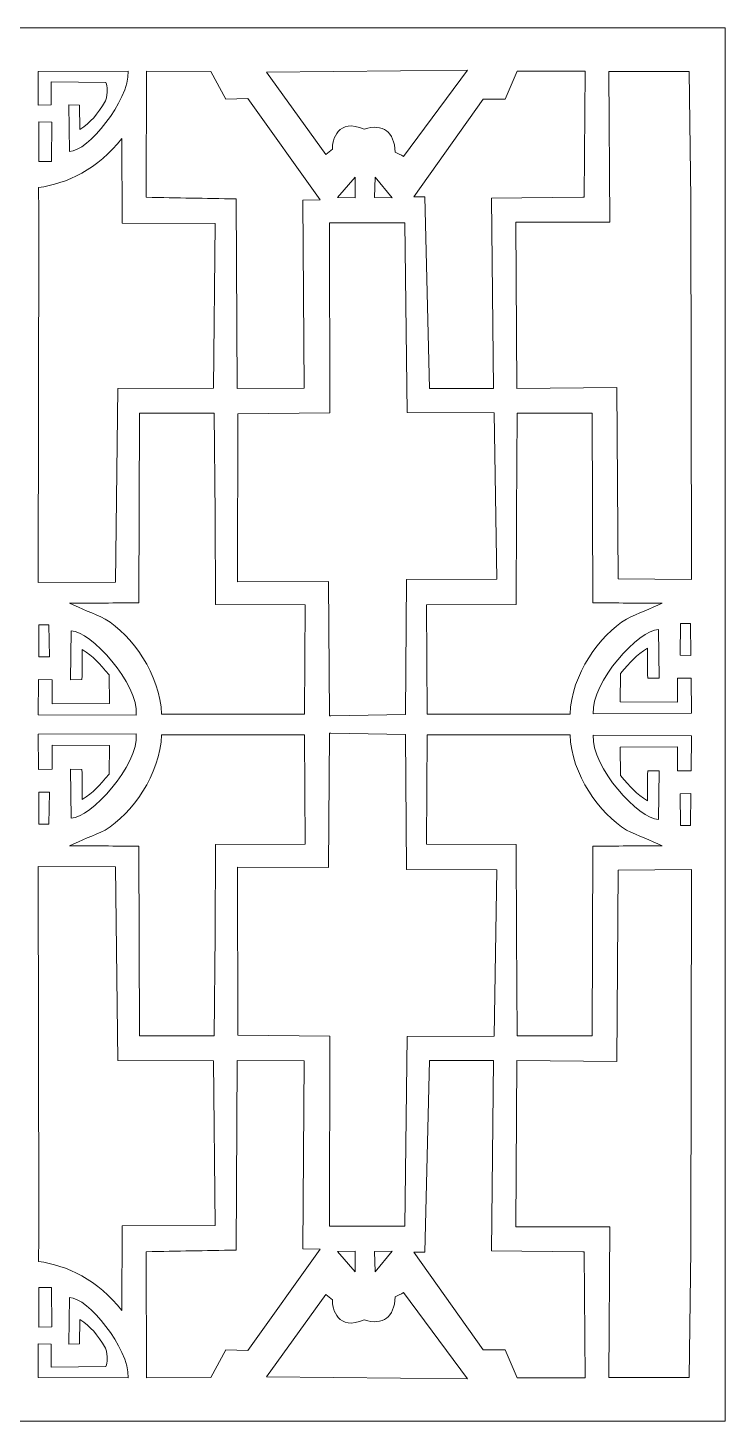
# Model space of a CAD drawing. Header units: centimetres. Extents: x 15.1 to 27.4, y 3.5 to 9.4.
# Drawn here: x 24.48 to 27.44, y 3.52 to 9.43 of the extents above; entities that cross this region are included whole.
import ezdxf

# ---------------------------------------------------------------- set-up
doc = ezdxf.new("R2010")
doc.units = ezdxf.units.CM
doc.header["$MEASUREMENT"] = 0
doc.layers.add('layer 1', color=7, linetype='Continuous')

msp = doc.modelspace()

# ---------------------------------------------------------------- linework, layer by layer
at = {"layer": 'layer 1', "color": 250, "lineweight": 9}
msp.add_open_spline([(21.52746, 9.42503), (21.52746, 9.42503), (27.4354, 9.42503), (27.4354, 9.42503), (27.4354, 9.42503), (27.4354, 9.42503), (27.4354, 3.51782), (27.4354, 3.51782), (27.4354, 3.51782), (27.4354, 3.51782), (21.52746, 3.51782), (21.52746, 3.51782), (21.52746, 3.51782), (21.52746, 3.51782), (21.52746, 9.42503), (21.52746, 9.42503)], degree=3, knots=[0, 0, 0, 0, 0.2, 0.2, 0.2, 0.2, 0.4, 0.4, 0.4, 0.4, 0.6, 0.6, 0.6, 0.6, 1, 1, 1, 1], dxfattribs=at)
at = {"layer": 'layer 1', "color": 7, "lineweight": 9}
for points, knots in [([(24.6577, 8.90105), (24.73401, 8.89952), (24.9102, 9.11464), (24.90691, 9.24141), (24.90691, 9.24141), (24.90691, 9.24141), (24.52436, 9.23999), (24.52436, 9.23999), (24.52436, 9.23999), (24.52436, 9.23999), (24.52477, 9.09732), (24.52477, 9.09732), (24.52477, 9.09732), (24.52477, 9.09732), (24.58017, 9.09842), (24.58017, 9.09842), (24.58017, 9.09842), (24.58017, 9.09842), (24.58013, 9.19559), (24.58013, 9.19559), (24.58013, 9.19559), (24.58013, 9.19559), (24.81211, 9.19406), (24.81211, 9.19406), (24.81211, 9.19406), (24.81847, 9.17517), (24.81993, 9.15133), (24.81092, 9.11606), (24.81092, 9.11606), (24.77388, 9.05611), (24.74942, 9.02435), (24.70147, 8.99454), (24.70147, 8.99454), (24.70147, 8.99454), (24.70061, 9.09763), (24.70061, 9.09763), (24.70061, 9.09763), (24.70061, 9.09763), (24.65491, 9.09824), (24.65491, 9.09824), (24.65491, 9.09824), (24.65491, 9.09824), (24.6577, 8.90105), (24.6577, 8.90105)], [0, 0, 0, 0, 0.0833333, 0.0833333, 0.0833333, 0.0833333, 0.1666667, 0.1666667, 0.1666667, 0.1666667, 0.25, 0.25, 0.25, 0.25, 0.3333333, 0.3333333, 0.3333333, 0.3333333, 0.4166667, 0.4166667, 0.4166667, 0.4166667, 0.5, 0.5, 0.5, 0.5, 0.5833333, 0.5833333, 0.5833333, 0.5833333, 0.6666667, 0.6666667, 0.6666667, 0.6666667, 0.75, 0.75, 0.75, 0.75, 0.8333333, 0.8333333, 0.8333333, 0.8333333, 1, 1, 1, 1]), ([(25.25655, 9.24065), (25.25655, 9.24065), (25.3194, 9.12328), (25.3194, 9.12328), (25.3194, 9.12328), (25.3194, 9.12328), (25.41344, 9.12492), (25.41344, 9.12492), (25.41344, 9.12492), (25.41344, 9.12492), (25.72005, 8.69574), (25.72005, 8.69574), (25.72005, 8.69574), (25.72005, 8.69574), (25.64622, 8.69441), (25.64622, 8.69441), (25.64622, 8.69441), (25.64622, 8.69441), (25.65202, 7.89709), (25.65202, 7.89709), (25.65202, 7.89709), (25.65202, 7.89709), (25.36741, 7.89624), (25.36741, 7.89624), (25.36741, 7.89624), (25.36741, 7.89624), (25.36443, 8.69961), (25.36443, 8.69961), (25.36443, 8.69961), (25.22746, 8.70214), (25.11944, 8.70413), (24.98247, 8.70666), (24.98247, 8.70666), (24.98247, 8.70666), (24.9835, 9.24148), (24.9835, 9.24148), (24.9835, 9.24148), (24.9835, 9.24148), (25.25655, 9.24065), (25.25655, 9.24065)], [0, 0, 0, 0, 0.0909091, 0.0909091, 0.0909091, 0.0909091, 0.1818182, 0.1818182, 0.1818182, 0.1818182, 0.2727273, 0.2727273, 0.2727273, 0.2727273, 0.3636364, 0.3636364, 0.3636364, 0.3636364, 0.4545455, 0.4545455, 0.4545455, 0.4545455, 0.5454545, 0.5454545, 0.5454545, 0.5454545, 0.6363636, 0.6363636, 0.6363636, 0.6363636, 0.7272727, 0.7272727, 0.7272727, 0.7272727, 0.8181818, 0.8181818, 0.8181818, 0.8181818, 1, 1, 1, 1]), ([(26.34349, 9.24531), (26.34349, 9.24531), (26.07249, 8.88033), (26.07249, 8.88033), (26.07249, 8.88033), (26.06085, 8.88642), (26.04922, 8.89252), (26.03758, 8.8986), (26.03758, 8.8986), (26.0337, 8.98449), (25.98644, 9.0218), (25.90645, 8.99489), (25.90645, 8.99489), (25.79498, 9.04554), (25.76984, 8.94842), (25.77162, 8.91027), (25.77162, 8.91027), (25.77162, 8.91027), (25.74384, 8.88855), (25.74384, 8.88855), (25.74384, 8.88855), (25.74384, 8.88855), (25.49181, 9.23755), (25.49181, 9.23755), (25.49181, 9.23755), (25.49181, 9.23755), (26.34349, 9.24531), (26.34349, 9.24531)], [0, 0, 0, 0, 0.125, 0.125, 0.125, 0.125, 0.25, 0.25, 0.25, 0.25, 0.375, 0.375, 0.375, 0.375, 0.5, 0.5, 0.5, 0.5, 0.625, 0.625, 0.625, 0.625, 0.75, 0.75, 0.75, 0.75, 1, 1, 1, 1]), ([(26.8426, 9.24197), (26.8426, 9.24197), (26.83861, 8.70762), (26.83861, 8.70762), (26.83861, 8.70762), (26.83861, 8.70762), (26.83274, 8.70773), (26.83274, 8.70773), (26.83274, 8.70773), (26.83274, 8.70773), (26.44505, 8.70315), (26.44505, 8.70315), (26.44505, 8.70315), (26.44505, 8.70315), (26.45379, 7.89629), (26.45379, 7.89629), (26.45379, 7.89629), (26.45379, 7.89629), (26.18363, 7.89602), (26.18363, 7.89602), (26.18363, 7.89602), (26.18363, 7.89602), (26.16326, 8.70835), (26.16326, 8.70835), (26.16326, 8.70835), (26.16326, 8.70835), (26.1163, 8.70922), (26.1163, 8.70922), (26.1163, 8.70922), (26.1163, 8.70922), (26.41051, 9.12342), (26.41051, 9.12342), (26.41051, 9.12342), (26.41051, 9.12342), (26.50331, 9.12324), (26.50331, 9.12324), (26.50331, 9.12324), (26.50331, 9.12324), (26.55482, 9.24141), (26.55482, 9.24141), (26.55482, 9.24141), (26.55482, 9.24141), (26.8426, 9.24197), (26.8426, 9.24197)], [0, 0, 0, 0, 0.0833333, 0.0833333, 0.0833333, 0.0833333, 0.1666667, 0.1666667, 0.1666667, 0.1666667, 0.25, 0.25, 0.25, 0.25, 0.3333333, 0.3333333, 0.3333333, 0.3333333, 0.4166667, 0.4166667, 0.4166667, 0.4166667, 0.5, 0.5, 0.5, 0.5, 0.5833333, 0.5833333, 0.5833333, 0.5833333, 0.6666667, 0.6666667, 0.6666667, 0.6666667, 0.75, 0.75, 0.75, 0.75, 0.8333333, 0.8333333, 0.8333333, 0.8333333, 1, 1, 1, 1]), ([(27.283, 9.23971), (27.283, 9.23971), (27.29063, 8.69928), (27.29063, 8.69928), (27.29063, 8.69928), (27.29063, 8.69928), (27.29236, 7.08624), (27.29236, 7.08624), (27.29236, 7.08624), (27.29236, 7.08624), (26.98282, 7.08964), (26.98282, 7.08964), (26.98282, 7.08964), (26.98282, 7.08964), (26.97639, 7.90054), (26.97639, 7.90054), (26.97639, 7.90054), (26.97639, 7.90054), (26.55349, 7.8966), (26.55349, 7.8966), (26.55349, 7.8966), (26.55349, 7.8966), (26.54889, 8.6014), (26.54889, 8.6014), (26.54889, 8.6014), (26.54889, 8.6014), (26.9472, 8.60136), (26.9472, 8.60136), (26.9472, 8.60136), (26.9472, 8.60136), (26.9424, 9.24012), (26.9424, 9.24012), (26.9424, 9.24012), (26.9424, 9.24012), (27.283, 9.23971), (27.283, 9.23971)], [0, 0, 0, 0, 0.1, 0.1, 0.1, 0.1, 0.2, 0.2, 0.2, 0.2, 0.3, 0.3, 0.3, 0.3, 0.4, 0.4, 0.4, 0.4, 0.5, 0.5, 0.5, 0.5, 0.6, 0.6, 0.6, 0.6, 0.7, 0.7, 0.7, 0.7, 0.8, 0.8, 0.8, 0.8, 1, 1, 1, 1]), ([(24.58108, 8.85845), (24.58108, 8.85845), (24.58338, 9.02515), (24.58338, 9.02515), (24.58338, 9.02515), (24.58338, 9.02515), (24.52716, 9.0261), (24.52716, 9.0261), (24.52716, 9.0261), (24.52716, 9.0261), (24.52737, 8.85882), (24.52737, 8.85882), (24.52737, 8.85882), (24.52737, 8.85882), (24.58108, 8.85845), (24.58108, 8.85845)], [0, 0, 0, 0, 0.2, 0.2, 0.2, 0.2, 0.4, 0.4, 0.4, 0.4, 0.6, 0.6, 0.6, 0.6, 1, 1, 1, 1]), ([(24.87987, 8.95605), (24.87987, 8.95605), (24.88098, 8.59695), (24.88098, 8.59695), (24.88098, 8.59695), (24.88098, 8.59695), (25.27443, 8.59556), (25.27443, 8.59556), (25.27443, 8.59556), (25.27443, 8.59556), (25.2674, 7.89685), (25.2674, 7.89685), (25.2674, 7.89685), (25.2674, 7.89685), (24.86185, 7.89571), (24.86185, 7.89571), (24.86185, 7.89571), (24.86185, 7.89571), (24.85221, 7.07511), (24.85221, 7.07511), (24.85221, 7.07511), (24.85221, 7.07511), (24.52437, 7.07324), (24.52437, 7.07324), (24.52437, 7.07324), (24.52437, 7.07324), (24.5282, 8.57411), (24.5282, 8.57411), (24.5282, 8.57411), (24.52727, 8.68238), (24.52761, 8.63979), (24.52669, 8.74806), (24.52669, 8.74806), (24.64466, 8.76298), (24.77912, 8.82737), (24.87987, 8.95605)], [0, 0, 0, 0, 0.1, 0.1, 0.1, 0.1, 0.2, 0.2, 0.2, 0.2, 0.3, 0.3, 0.3, 0.3, 0.4, 0.4, 0.4, 0.4, 0.5, 0.5, 0.5, 0.5, 0.6, 0.6, 0.6, 0.6, 0.7, 0.7, 0.7, 0.7, 0.8, 0.8, 0.8, 0.8, 1, 1, 1, 1]), ([(25.86869, 8.79132), (25.86869, 8.79132), (25.86798, 8.70507), (25.86798, 8.70507), (25.86798, 8.70507), (25.86798, 8.70507), (25.79313, 8.7052), (25.79313, 8.7052), (25.79313, 8.7052), (25.79313, 8.7052), (25.86869, 8.79132), (25.86869, 8.79132)], [0, 0, 0, 0, 0.25, 0.25, 0.25, 0.25, 0.5, 0.5, 0.5, 0.5, 1, 1, 1, 1]), ([(25.95218, 8.79208), (25.95218, 8.79208), (26.02523, 8.70395), (26.02523, 8.70395), (26.02523, 8.70395), (26.02523, 8.70395), (25.94982, 8.70515), (25.94982, 8.70515), (25.94982, 8.70515), (25.94982, 8.70515), (25.95218, 8.79208), (25.95218, 8.79208)], [0, 0, 0, 0, 0.25, 0.25, 0.25, 0.25, 0.5, 0.5, 0.5, 0.5, 1, 1, 1, 1]), ([(26.45762, 7.79267), (26.45762, 7.79267), (26.46808, 7.08777), (26.46808, 7.08777), (26.46808, 7.08777), (26.46808, 7.08777), (26.08616, 7.08585), (26.08616, 7.08585), (26.08616, 7.08585), (26.08616, 7.08585), (26.08164, 6.5135), (26.08164, 6.5135), (26.08164, 6.5135), (26.08164, 6.5135), (25.76442, 6.50762), (25.76442, 6.50762), (25.76442, 6.50762), (25.76442, 6.50762), (25.75863, 6.50771), (25.75863, 6.50771), (25.75863, 6.50771), (25.75863, 6.50771), (25.75543, 7.07764), (25.75543, 7.07764), (25.75543, 7.07764), (25.75543, 7.07764), (25.37018, 7.07648), (25.37018, 7.07648), (25.37018, 7.07648), (25.37018, 7.07648), (25.37111, 7.78923), (25.37111, 7.78923), (25.37111, 7.78923), (25.37111, 7.78923), (25.76089, 7.79213), (25.76089, 7.79213), (25.76089, 7.79213), (25.76089, 7.79213), (25.75868, 8.59873), (25.75868, 8.59873), (25.75868, 8.59873), (25.75868, 8.59873), (26.07902, 8.59833), (26.07902, 8.59833), (26.07902, 8.59833), (26.07902, 8.59833), (26.08765, 7.79363), (26.08765, 7.79363), (26.08765, 7.79363), (26.08765, 7.79363), (26.45762, 7.79267), (26.45762, 7.79267)], [0, 0, 0, 0, 0.0714286, 0.0714286, 0.0714286, 0.0714286, 0.1428571, 0.1428571, 0.1428571, 0.1428571, 0.2142857, 0.2142857, 0.2142857, 0.2142857, 0.2857143, 0.2857143, 0.2857143, 0.2857143, 0.3571429, 0.3571429, 0.3571429, 0.3571429, 0.4285714, 0.4285714, 0.4285714, 0.4285714, 0.5, 0.5, 0.5, 0.5, 0.5714286, 0.5714286, 0.5714286, 0.5714286, 0.6428571, 0.6428571, 0.6428571, 0.6428571, 0.7142857, 0.7142857, 0.7142857, 0.7142857, 0.7857143, 0.7857143, 0.7857143, 0.7857143, 0.8571429, 0.8571429, 0.8571429, 0.8571429, 1, 1, 1, 1]), ([(25.27132, 7.79108), (25.27132, 7.79108), (25.27514, 7.36231), (25.27514, 7.36231), (25.27514, 7.36231), (25.27514, 7.36231), (25.2765, 6.98017), (25.2765, 6.98017), (25.2765, 6.98017), (25.2765, 6.98017), (25.65567, 6.97943), (25.65567, 6.97943), (25.65567, 6.97943), (25.65567, 6.97943), (25.65298, 6.51555), (25.65298, 6.51555), (25.65298, 6.51555), (25.45137, 6.51536), (25.2497, 6.51517), (25.04809, 6.51498), (25.04809, 6.51498), (25.04259, 6.68341), (24.92122, 6.85013), (24.8089, 6.91872), (24.8089, 6.91872), (24.75846, 6.94314), (24.708, 6.96138), (24.65755, 6.9858), (24.65755, 6.9858), (24.75538, 6.98399), (24.85326, 6.98837), (24.95108, 6.98657), (24.95108, 6.98657), (24.95108, 6.98657), (24.95361, 7.79085), (24.95361, 7.79085), (24.95361, 7.79085), (24.95361, 7.79085), (25.27132, 7.79108), (25.27132, 7.79108)], [0, 0, 0, 0, 0.0909091, 0.0909091, 0.0909091, 0.0909091, 0.1818182, 0.1818182, 0.1818182, 0.1818182, 0.2727273, 0.2727273, 0.2727273, 0.2727273, 0.3636364, 0.3636364, 0.3636364, 0.3636364, 0.4545455, 0.4545455, 0.4545455, 0.4545455, 0.5454545, 0.5454545, 0.5454545, 0.5454545, 0.6363636, 0.6363636, 0.6363636, 0.6363636, 0.7272727, 0.7272727, 0.7272727, 0.7272727, 0.8181818, 0.8181818, 0.8181818, 0.8181818, 1, 1, 1, 1]), ([(26.55501, 7.79108), (26.55501, 7.79108), (26.55119, 7.36231), (26.55119, 7.36231), (26.55119, 7.36231), (26.55119, 7.36231), (26.54982, 6.98017), (26.54982, 6.98017), (26.54982, 6.98017), (26.54982, 6.98017), (26.17066, 6.97943), (26.17066, 6.97943), (26.17066, 6.97943), (26.17066, 6.97943), (26.17335, 6.51555), (26.17335, 6.51555), (26.17335, 6.51555), (26.37496, 6.51536), (26.57663, 6.51517), (26.77824, 6.51498), (26.77824, 6.51498), (26.78374, 6.68341), (26.90511, 6.85013), (27.01743, 6.91872), (27.01743, 6.91872), (27.06787, 6.94314), (27.11833, 6.96138), (27.16878, 6.9858), (27.16878, 6.9858), (27.07095, 6.98399), (26.97307, 6.98837), (26.87525, 6.98657), (26.87525, 6.98657), (26.87525, 6.98657), (26.87272, 7.79085), (26.87272, 7.79085), (26.87272, 7.79085), (26.87272, 7.79085), (26.55501, 7.79108), (26.55501, 7.79108)], [0, 0, 0, 0, 0.0909091, 0.0909091, 0.0909091, 0.0909091, 0.1818182, 0.1818182, 0.1818182, 0.1818182, 0.2727273, 0.2727273, 0.2727273, 0.2727273, 0.3636364, 0.3636364, 0.3636364, 0.3636364, 0.4545455, 0.4545455, 0.4545455, 0.4545455, 0.5454545, 0.5454545, 0.5454545, 0.5454545, 0.6363636, 0.6363636, 0.6363636, 0.6363636, 0.7272727, 0.7272727, 0.7272727, 0.7272727, 0.8181818, 0.8181818, 0.8181818, 0.8181818, 1, 1, 1, 1]), ([(24.66521, 6.86827), (24.74523, 6.86988), (24.95191, 6.64425), (24.94071, 6.51133), (24.94071, 6.51133), (24.94071, 6.51133), (24.52539, 6.51287), (24.52539, 6.51287), (24.52539, 6.51287), (24.52539, 6.51287), (24.52582, 6.66247), (24.52582, 6.66247), (24.52582, 6.66247), (24.52582, 6.66247), (24.58391, 6.66131), (24.58391, 6.66131), (24.58391, 6.66131), (24.58391, 6.66131), (24.58387, 6.55943), (24.58387, 6.55943), (24.58387, 6.55943), (24.58387, 6.55943), (24.82712, 6.56103), (24.82712, 6.56103), (24.82712, 6.56103), (24.82712, 6.56103), (24.82521, 6.68167), (24.82521, 6.68167), (24.82521, 6.68167), (24.78184, 6.73222), (24.76144, 6.75841), (24.71117, 6.78967), (24.71117, 6.78967), (24.71063, 6.76044), (24.71274, 6.70067), (24.7102, 6.66215), (24.7102, 6.66215), (24.7102, 6.66215), (24.66228, 6.6615), (24.66228, 6.6615), (24.66228, 6.6615), (24.66228, 6.6615), (24.66521, 6.86827), (24.66521, 6.86827)], [0, 0, 0, 0, 0.0833333, 0.0833333, 0.0833333, 0.0833333, 0.1666667, 0.1666667, 0.1666667, 0.1666667, 0.25, 0.25, 0.25, 0.25, 0.3333333, 0.3333333, 0.3333333, 0.3333333, 0.4166667, 0.4166667, 0.4166667, 0.4166667, 0.5, 0.5, 0.5, 0.5, 0.5833333, 0.5833333, 0.5833333, 0.5833333, 0.6666667, 0.6666667, 0.6666667, 0.6666667, 0.75, 0.75, 0.75, 0.75, 0.8333333, 0.8333333, 0.8333333, 0.8333333, 1, 1, 1, 1]), ([(24.57073, 6.89434), (24.57073, 6.89434), (24.57254, 6.75886), (24.57254, 6.75886), (24.57254, 6.75886), (24.57254, 6.75886), (24.5282, 6.75808), (24.5282, 6.75808), (24.5282, 6.75808), (24.5282, 6.75808), (24.52836, 6.89404), (24.52836, 6.89404), (24.52836, 6.89404), (24.52836, 6.89404), (24.57073, 6.89434), (24.57073, 6.89434)], [0, 0, 0, 0, 0.2, 0.2, 0.2, 0.2, 0.4, 0.4, 0.4, 0.4, 0.6, 0.6, 0.6, 0.6, 1, 1, 1, 1]), ([(27.15256, 6.87426), (27.07254, 6.87587), (26.86585, 6.65024), (26.87705, 6.51732), (26.87705, 6.51732), (26.87705, 6.51732), (27.29237, 6.51886), (27.29237, 6.51886), (27.29237, 6.51886), (27.29237, 6.51886), (27.29194, 6.66846), (27.29194, 6.66846), (27.29194, 6.66846), (27.29194, 6.66846), (27.23386, 6.6673), (27.23386, 6.6673), (27.23386, 6.6673), (27.23386, 6.6673), (27.23389, 6.56542), (27.23389, 6.56542), (27.23389, 6.56542), (27.23389, 6.56542), (26.99064, 6.56702), (26.99064, 6.56702), (26.99064, 6.56702), (26.99064, 6.56702), (26.99255, 6.68766), (26.99255, 6.68766), (26.99255, 6.68766), (27.03592, 6.73821), (27.05632, 6.7644), (27.1066, 6.79566), (27.1066, 6.79566), (27.10714, 6.76643), (27.10502, 6.70666), (27.10756, 6.66813), (27.10756, 6.66813), (27.10756, 6.66813), (27.15549, 6.66749), (27.15549, 6.66749), (27.15549, 6.66749), (27.15549, 6.66749), (27.15256, 6.87426), (27.15256, 6.87426)], [0, 0, 0, 0, 0.0833333, 0.0833333, 0.0833333, 0.0833333, 0.1666667, 0.1666667, 0.1666667, 0.1666667, 0.25, 0.25, 0.25, 0.25, 0.3333333, 0.3333333, 0.3333333, 0.3333333, 0.4166667, 0.4166667, 0.4166667, 0.4166667, 0.5, 0.5, 0.5, 0.5, 0.5833333, 0.5833333, 0.5833333, 0.5833333, 0.6666667, 0.6666667, 0.6666667, 0.6666667, 0.75, 0.75, 0.75, 0.75, 0.8333333, 0.8333333, 0.8333333, 0.8333333, 1, 1, 1, 1]), ([(27.24704, 6.90033), (27.24704, 6.90033), (27.24522, 6.76485), (27.24522, 6.76485), (27.24522, 6.76485), (27.24522, 6.76485), (27.28957, 6.76407), (27.28957, 6.76407), (27.28957, 6.76407), (27.28957, 6.76407), (27.2894, 6.90003), (27.2894, 6.90003), (27.2894, 6.90003), (27.2894, 6.90003), (27.24704, 6.90033), (27.24704, 6.90033)], [0, 0, 0, 0, 0.2, 0.2, 0.2, 0.2, 0.4, 0.4, 0.4, 0.4, 0.6, 0.6, 0.6, 0.6, 1, 1, 1, 1]), ([(24.66521, 6.07457), (24.74523, 6.07297), (24.95191, 6.29859), (24.94071, 6.43152), (24.94071, 6.43152), (24.94071, 6.43152), (24.52539, 6.42997), (24.52539, 6.42997), (24.52539, 6.42997), (24.52539, 6.42997), (24.52582, 6.28038), (24.52582, 6.28038), (24.52582, 6.28038), (24.52582, 6.28038), (24.58391, 6.28153), (24.58391, 6.28153), (24.58391, 6.28153), (24.58391, 6.28153), (24.58387, 6.38342), (24.58387, 6.38342), (24.58387, 6.38342), (24.58387, 6.38342), (24.82712, 6.38182), (24.82712, 6.38182), (24.82712, 6.38182), (24.82712, 6.38182), (24.82521, 6.26118), (24.82521, 6.26118), (24.82521, 6.26118), (24.78184, 6.21062), (24.76144, 6.18444), (24.71117, 6.15318), (24.71117, 6.15318), (24.71063, 6.1824), (24.71274, 6.24217), (24.7102, 6.2807), (24.7102, 6.2807), (24.7102, 6.2807), (24.66228, 6.28134), (24.66228, 6.28134), (24.66228, 6.28134), (24.66228, 6.28134), (24.66521, 6.07457), (24.66521, 6.07457)], [0, 0, 0, 0, 0.0833333, 0.0833333, 0.0833333, 0.0833333, 0.1666667, 0.1666667, 0.1666667, 0.1666667, 0.25, 0.25, 0.25, 0.25, 0.3333333, 0.3333333, 0.3333333, 0.3333333, 0.4166667, 0.4166667, 0.4166667, 0.4166667, 0.5, 0.5, 0.5, 0.5, 0.5833333, 0.5833333, 0.5833333, 0.5833333, 0.6666667, 0.6666667, 0.6666667, 0.6666667, 0.75, 0.75, 0.75, 0.75, 0.8333333, 0.8333333, 0.8333333, 0.8333333, 1, 1, 1, 1]), ([(25.27132, 5.15177), (25.27132, 5.15177), (25.27514, 5.58054), (25.27514, 5.58054), (25.27514, 5.58054), (25.27514, 5.58054), (25.2765, 5.96267), (25.2765, 5.96267), (25.2765, 5.96267), (25.2765, 5.96267), (25.65567, 5.96342), (25.65567, 5.96342), (25.65567, 5.96342), (25.65567, 5.96342), (25.65298, 6.4273), (25.65298, 6.4273), (25.65298, 6.4273), (25.45137, 6.42749), (25.2497, 6.42768), (25.04809, 6.42787), (25.04809, 6.42787), (25.04259, 6.25943), (24.92122, 6.09272), (24.8089, 6.02412), (24.8089, 6.02412), (24.75846, 5.9997), (24.708, 5.98147), (24.65755, 5.95705), (24.65755, 5.95705), (24.75538, 5.95885), (24.85326, 5.95447), (24.95108, 5.95628), (24.95108, 5.95628), (24.95108, 5.95628), (24.95361, 5.15199), (24.95361, 5.15199), (24.95361, 5.15199), (24.95361, 5.15199), (25.27132, 5.15177), (25.27132, 5.15177)], [0, 0, 0, 0, 0.0909091, 0.0909091, 0.0909091, 0.0909091, 0.1818182, 0.1818182, 0.1818182, 0.1818182, 0.2727273, 0.2727273, 0.2727273, 0.2727273, 0.3636364, 0.3636364, 0.3636364, 0.3636364, 0.4545455, 0.4545455, 0.4545455, 0.4545455, 0.5454545, 0.5454545, 0.5454545, 0.5454545, 0.6363636, 0.6363636, 0.6363636, 0.6363636, 0.7272727, 0.7272727, 0.7272727, 0.7272727, 0.8181818, 0.8181818, 0.8181818, 0.8181818, 1, 1, 1, 1]), ([(26.45762, 5.15018), (26.45762, 5.15018), (26.46808, 5.85508), (26.46808, 5.85508), (26.46808, 5.85508), (26.46808, 5.85508), (26.08616, 5.85699), (26.08616, 5.85699), (26.08616, 5.85699), (26.08616, 5.85699), (26.08164, 6.42934), (26.08164, 6.42934), (26.08164, 6.42934), (26.08164, 6.42934), (25.76442, 6.43522), (25.76442, 6.43522), (25.76442, 6.43522), (25.76442, 6.43522), (25.75863, 6.43513), (25.75863, 6.43513), (25.75863, 6.43513), (25.75863, 6.43513), (25.75543, 5.8652), (25.75543, 5.8652), (25.75543, 5.8652), (25.75543, 5.8652), (25.37018, 5.86636), (25.37018, 5.86636), (25.37018, 5.86636), (25.37018, 5.86636), (25.37111, 5.15361), (25.37111, 5.15361), (25.37111, 5.15361), (25.37111, 5.15361), (25.76089, 5.15072), (25.76089, 5.15072), (25.76089, 5.15072), (25.76089, 5.15072), (25.75868, 4.34411), (25.75868, 4.34411), (25.75868, 4.34411), (25.75868, 4.34411), (26.07902, 4.34452), (26.07902, 4.34452), (26.07902, 4.34452), (26.07902, 4.34452), (26.08765, 5.14922), (26.08765, 5.14922), (26.08765, 5.14922), (26.08765, 5.14922), (26.45762, 5.15018), (26.45762, 5.15018)], [0, 0, 0, 0, 0.0714286, 0.0714286, 0.0714286, 0.0714286, 0.1428571, 0.1428571, 0.1428571, 0.1428571, 0.2142857, 0.2142857, 0.2142857, 0.2142857, 0.2857143, 0.2857143, 0.2857143, 0.2857143, 0.3571429, 0.3571429, 0.3571429, 0.3571429, 0.4285714, 0.4285714, 0.4285714, 0.4285714, 0.5, 0.5, 0.5, 0.5, 0.5714286, 0.5714286, 0.5714286, 0.5714286, 0.6428571, 0.6428571, 0.6428571, 0.6428571, 0.7142857, 0.7142857, 0.7142857, 0.7142857, 0.7857143, 0.7857143, 0.7857143, 0.7857143, 0.8571429, 0.8571429, 0.8571429, 0.8571429, 1, 1, 1, 1]), ([(26.55501, 5.15177), (26.55501, 5.15177), (26.55119, 5.58054), (26.55119, 5.58054), (26.55119, 5.58054), (26.55119, 5.58054), (26.54982, 5.96267), (26.54982, 5.96267), (26.54982, 5.96267), (26.54982, 5.96267), (26.17066, 5.96342), (26.17066, 5.96342), (26.17066, 5.96342), (26.17066, 5.96342), (26.17335, 6.4273), (26.17335, 6.4273), (26.17335, 6.4273), (26.37496, 6.42749), (26.57663, 6.42768), (26.77824, 6.42787), (26.77824, 6.42787), (26.78374, 6.25943), (26.90511, 6.09272), (27.01743, 6.02412), (27.01743, 6.02412), (27.06787, 5.9997), (27.11833, 5.98147), (27.16878, 5.95705), (27.16878, 5.95705), (27.07095, 5.95885), (26.97307, 5.95447), (26.87525, 5.95628), (26.87525, 5.95628), (26.87525, 5.95628), (26.87272, 5.15199), (26.87272, 5.15199), (26.87272, 5.15199), (26.87272, 5.15199), (26.55501, 5.15177), (26.55501, 5.15177)], [0, 0, 0, 0, 0.0909091, 0.0909091, 0.0909091, 0.0909091, 0.1818182, 0.1818182, 0.1818182, 0.1818182, 0.2727273, 0.2727273, 0.2727273, 0.2727273, 0.3636364, 0.3636364, 0.3636364, 0.3636364, 0.4545455, 0.4545455, 0.4545455, 0.4545455, 0.5454545, 0.5454545, 0.5454545, 0.5454545, 0.6363636, 0.6363636, 0.6363636, 0.6363636, 0.7272727, 0.7272727, 0.7272727, 0.7272727, 0.8181818, 0.8181818, 0.8181818, 0.8181818, 1, 1, 1, 1]), ([(27.15256, 6.06858), (27.07254, 6.06698), (26.86585, 6.2926), (26.87705, 6.42553), (26.87705, 6.42553), (26.87705, 6.42553), (27.29237, 6.42398), (27.29237, 6.42398), (27.29237, 6.42398), (27.29237, 6.42398), (27.29194, 6.27439), (27.29194, 6.27439), (27.29194, 6.27439), (27.29194, 6.27439), (27.23386, 6.27554), (27.23386, 6.27554), (27.23386, 6.27554), (27.23386, 6.27554), (27.23389, 6.37743), (27.23389, 6.37743), (27.23389, 6.37743), (27.23389, 6.37743), (26.99064, 6.37583), (26.99064, 6.37583), (26.99064, 6.37583), (26.99064, 6.37583), (26.99255, 6.25519), (26.99255, 6.25519), (26.99255, 6.25519), (27.03592, 6.20463), (27.05632, 6.17845), (27.1066, 6.14719), (27.1066, 6.14719), (27.10714, 6.17641), (27.10502, 6.23618), (27.10756, 6.27471), (27.10756, 6.27471), (27.10756, 6.27471), (27.15549, 6.27535), (27.15549, 6.27535), (27.15549, 6.27535), (27.15549, 6.27535), (27.15256, 6.06858), (27.15256, 6.06858)], [0, 0, 0, 0, 0.0833333, 0.0833333, 0.0833333, 0.0833333, 0.1666667, 0.1666667, 0.1666667, 0.1666667, 0.25, 0.25, 0.25, 0.25, 0.3333333, 0.3333333, 0.3333333, 0.3333333, 0.4166667, 0.4166667, 0.4166667, 0.4166667, 0.5, 0.5, 0.5, 0.5, 0.5833333, 0.5833333, 0.5833333, 0.5833333, 0.6666667, 0.6666667, 0.6666667, 0.6666667, 0.75, 0.75, 0.75, 0.75, 0.8333333, 0.8333333, 0.8333333, 0.8333333, 1, 1, 1, 1]), ([(24.57073, 6.0485), (24.57073, 6.0485), (24.57254, 6.18399), (24.57254, 6.18399), (24.57254, 6.18399), (24.57254, 6.18399), (24.5282, 6.18476), (24.5282, 6.18476), (24.5282, 6.18476), (24.5282, 6.18476), (24.52836, 6.0488), (24.52836, 6.0488), (24.52836, 6.0488), (24.52836, 6.0488), (24.57073, 6.0485), (24.57073, 6.0485)], [0, 0, 0, 0, 0.2, 0.2, 0.2, 0.2, 0.4, 0.4, 0.4, 0.4, 0.6, 0.6, 0.6, 0.6, 1, 1, 1, 1]), ([(27.24704, 6.04252), (27.24704, 6.04252), (27.24522, 6.178), (27.24522, 6.178), (27.24522, 6.178), (27.24522, 6.178), (27.28957, 6.17878), (27.28957, 6.17878), (27.28957, 6.17878), (27.28957, 6.17878), (27.2894, 6.04282), (27.2894, 6.04282), (27.2894, 6.04282), (27.2894, 6.04282), (27.24704, 6.04252), (27.24704, 6.04252)], [0, 0, 0, 0, 0.2, 0.2, 0.2, 0.2, 0.4, 0.4, 0.4, 0.4, 0.6, 0.6, 0.6, 0.6, 1, 1, 1, 1]), ([(24.87987, 3.9868), (24.87987, 3.9868), (24.88098, 4.34589), (24.88098, 4.34589), (24.88098, 4.34589), (24.88098, 4.34589), (25.27443, 4.34729), (25.27443, 4.34729), (25.27443, 4.34729), (25.27443, 4.34729), (25.2674, 5.04599), (25.2674, 5.04599), (25.2674, 5.04599), (25.2674, 5.04599), (24.86185, 5.04714), (24.86185, 5.04714), (24.86185, 5.04714), (24.86185, 5.04714), (24.85221, 5.86773), (24.85221, 5.86773), (24.85221, 5.86773), (24.85221, 5.86773), (24.52437, 5.8696), (24.52437, 5.8696), (24.52437, 5.8696), (24.52437, 5.8696), (24.5282, 4.36874), (24.5282, 4.36874), (24.5282, 4.36874), (24.52727, 4.26047), (24.52761, 4.30306), (24.52669, 4.19479), (24.52669, 4.19479), (24.64466, 4.17987), (24.77912, 4.11547), (24.87987, 3.9868)], [0, 0, 0, 0, 0.1, 0.1, 0.1, 0.1, 0.2, 0.2, 0.2, 0.2, 0.3, 0.3, 0.3, 0.3, 0.4, 0.4, 0.4, 0.4, 0.5, 0.5, 0.5, 0.5, 0.6, 0.6, 0.6, 0.6, 0.7, 0.7, 0.7, 0.7, 0.8, 0.8, 0.8, 0.8, 1, 1, 1, 1]), ([(27.283, 3.70314), (27.283, 3.70314), (27.29063, 4.24357), (27.29063, 4.24357), (27.29063, 4.24357), (27.29063, 4.24357), (27.29236, 5.8566), (27.29236, 5.8566), (27.29236, 5.8566), (27.29236, 5.8566), (26.98282, 5.8532), (26.98282, 5.8532), (26.98282, 5.8532), (26.98282, 5.8532), (26.97639, 5.0423), (26.97639, 5.0423), (26.97639, 5.0423), (26.97639, 5.0423), (26.55349, 5.04625), (26.55349, 5.04625), (26.55349, 5.04625), (26.55349, 5.04625), (26.54889, 4.34144), (26.54889, 4.34144), (26.54889, 4.34144), (26.54889, 4.34144), (26.9472, 4.34148), (26.9472, 4.34148), (26.9472, 4.34148), (26.9472, 4.34148), (26.9424, 3.70272), (26.9424, 3.70272), (26.9424, 3.70272), (26.9424, 3.70272), (27.283, 3.70314), (27.283, 3.70314)], [0, 0, 0, 0, 0.1, 0.1, 0.1, 0.1, 0.2, 0.2, 0.2, 0.2, 0.3, 0.3, 0.3, 0.3, 0.4, 0.4, 0.4, 0.4, 0.5, 0.5, 0.5, 0.5, 0.6, 0.6, 0.6, 0.6, 0.7, 0.7, 0.7, 0.7, 0.8, 0.8, 0.8, 0.8, 1, 1, 1, 1]), ([(25.25655, 3.70219), (25.25655, 3.70219), (25.3194, 3.81957), (25.3194, 3.81957), (25.3194, 3.81957), (25.3194, 3.81957), (25.41344, 3.81792), (25.41344, 3.81792), (25.41344, 3.81792), (25.41344, 3.81792), (25.72005, 4.24711), (25.72005, 4.24711), (25.72005, 4.24711), (25.72005, 4.24711), (25.64622, 4.24844), (25.64622, 4.24844), (25.64622, 4.24844), (25.64622, 4.24844), (25.65202, 5.04576), (25.65202, 5.04576), (25.65202, 5.04576), (25.65202, 5.04576), (25.36741, 5.04661), (25.36741, 5.04661), (25.36741, 5.04661), (25.36741, 5.04661), (25.36443, 4.24323), (25.36443, 4.24323), (25.36443, 4.24323), (25.22746, 4.2407), (25.11944, 4.23871), (24.98247, 4.23618), (24.98247, 4.23618), (24.98247, 4.23618), (24.9835, 3.70137), (24.9835, 3.70137), (24.9835, 3.70137), (24.9835, 3.70137), (25.25655, 3.70219), (25.25655, 3.70219)], [0, 0, 0, 0, 0.0909091, 0.0909091, 0.0909091, 0.0909091, 0.1818182, 0.1818182, 0.1818182, 0.1818182, 0.2727273, 0.2727273, 0.2727273, 0.2727273, 0.3636364, 0.3636364, 0.3636364, 0.3636364, 0.4545455, 0.4545455, 0.4545455, 0.4545455, 0.5454545, 0.5454545, 0.5454545, 0.5454545, 0.6363636, 0.6363636, 0.6363636, 0.6363636, 0.7272727, 0.7272727, 0.7272727, 0.7272727, 0.8181818, 0.8181818, 0.8181818, 0.8181818, 1, 1, 1, 1]), ([(26.8426, 3.70088), (26.8426, 3.70088), (26.83861, 4.23522), (26.83861, 4.23522), (26.83861, 4.23522), (26.83861, 4.23522), (26.83274, 4.23511), (26.83274, 4.23511), (26.83274, 4.23511), (26.83274, 4.23511), (26.44505, 4.23969), (26.44505, 4.23969), (26.44505, 4.23969), (26.44505, 4.23969), (26.45379, 5.04656), (26.45379, 5.04656), (26.45379, 5.04656), (26.45379, 5.04656), (26.18363, 5.04683), (26.18363, 5.04683), (26.18363, 5.04683), (26.18363, 5.04683), (26.16326, 4.23449), (26.16326, 4.23449), (26.16326, 4.23449), (26.16326, 4.23449), (26.1163, 4.23362), (26.1163, 4.23362), (26.1163, 4.23362), (26.1163, 4.23362), (26.41051, 3.81943), (26.41051, 3.81943), (26.41051, 3.81943), (26.41051, 3.81943), (26.50331, 3.8196), (26.50331, 3.8196), (26.50331, 3.8196), (26.50331, 3.8196), (26.55482, 3.70143), (26.55482, 3.70143), (26.55482, 3.70143), (26.55482, 3.70143), (26.8426, 3.70088), (26.8426, 3.70088)], [0, 0, 0, 0, 0.0833333, 0.0833333, 0.0833333, 0.0833333, 0.1666667, 0.1666667, 0.1666667, 0.1666667, 0.25, 0.25, 0.25, 0.25, 0.3333333, 0.3333333, 0.3333333, 0.3333333, 0.4166667, 0.4166667, 0.4166667, 0.4166667, 0.5, 0.5, 0.5, 0.5, 0.5833333, 0.5833333, 0.5833333, 0.5833333, 0.6666667, 0.6666667, 0.6666667, 0.6666667, 0.75, 0.75, 0.75, 0.75, 0.8333333, 0.8333333, 0.8333333, 0.8333333, 1, 1, 1, 1]), ([(25.86869, 4.15153), (25.86869, 4.15153), (25.86798, 4.23778), (25.86798, 4.23778), (25.86798, 4.23778), (25.86798, 4.23778), (25.79313, 4.23764), (25.79313, 4.23764), (25.79313, 4.23764), (25.79313, 4.23764), (25.86869, 4.15153), (25.86869, 4.15153)], [0, 0, 0, 0, 0.25, 0.25, 0.25, 0.25, 0.5, 0.5, 0.5, 0.5, 1, 1, 1, 1]), ([(25.95218, 4.15077), (25.95218, 4.15077), (26.02523, 4.23889), (26.02523, 4.23889), (26.02523, 4.23889), (26.02523, 4.23889), (25.94982, 4.2377), (25.94982, 4.2377), (25.94982, 4.2377), (25.94982, 4.2377), (25.95218, 4.15077), (25.95218, 4.15077)], [0, 0, 0, 0, 0.25, 0.25, 0.25, 0.25, 0.5, 0.5, 0.5, 0.5, 1, 1, 1, 1]), ([(24.58108, 4.0844), (24.58108, 4.0844), (24.58338, 3.9177), (24.58338, 3.9177), (24.58338, 3.9177), (24.58338, 3.9177), (24.52716, 3.91674), (24.52716, 3.91674), (24.52716, 3.91674), (24.52716, 3.91674), (24.52737, 4.08403), (24.52737, 4.08403), (24.52737, 4.08403), (24.52737, 4.08403), (24.58108, 4.0844), (24.58108, 4.0844)], [0, 0, 0, 0, 0.2, 0.2, 0.2, 0.2, 0.4, 0.4, 0.4, 0.4, 0.6, 0.6, 0.6, 0.6, 1, 1, 1, 1]), ([(24.6577, 4.04179), (24.73401, 4.04332), (24.9102, 3.8282), (24.90691, 3.70143), (24.90691, 3.70143), (24.90691, 3.70143), (24.52436, 3.70286), (24.52436, 3.70286), (24.52436, 3.70286), (24.52436, 3.70286), (24.52477, 3.84552), (24.52477, 3.84552), (24.52477, 3.84552), (24.52477, 3.84552), (24.58017, 3.84442), (24.58017, 3.84442), (24.58017, 3.84442), (24.58017, 3.84442), (24.58013, 3.74726), (24.58013, 3.74726), (24.58013, 3.74726), (24.58013, 3.74726), (24.81211, 3.74878), (24.81211, 3.74878), (24.81211, 3.74878), (24.81847, 3.76768), (24.81993, 3.79151), (24.81092, 3.82678), (24.81092, 3.82678), (24.77388, 3.88673), (24.74942, 3.91849), (24.70147, 3.94831), (24.70147, 3.94831), (24.70147, 3.94831), (24.70061, 3.84521), (24.70061, 3.84521), (24.70061, 3.84521), (24.70061, 3.84521), (24.65491, 3.8446), (24.65491, 3.8446), (24.65491, 3.8446), (24.65491, 3.8446), (24.6577, 4.04179), (24.6577, 4.04179)], [0, 0, 0, 0, 0.0833333, 0.0833333, 0.0833333, 0.0833333, 0.1666667, 0.1666667, 0.1666667, 0.1666667, 0.25, 0.25, 0.25, 0.25, 0.3333333, 0.3333333, 0.3333333, 0.3333333, 0.4166667, 0.4166667, 0.4166667, 0.4166667, 0.5, 0.5, 0.5, 0.5, 0.5833333, 0.5833333, 0.5833333, 0.5833333, 0.6666667, 0.6666667, 0.6666667, 0.6666667, 0.75, 0.75, 0.75, 0.75, 0.8333333, 0.8333333, 0.8333333, 0.8333333, 1, 1, 1, 1]), ([(26.34349, 3.69753), (26.34349, 3.69753), (26.07249, 4.06251), (26.07249, 4.06251), (26.07249, 4.06251), (26.06085, 4.05643), (26.04922, 4.05033), (26.03758, 4.04425), (26.03758, 4.04425), (26.0337, 3.95836), (25.98644, 3.92105), (25.90645, 3.94796), (25.90645, 3.94796), (25.79498, 3.89731), (25.76984, 3.99443), (25.77162, 4.03258), (25.77162, 4.03258), (25.77162, 4.03258), (25.74384, 4.05429), (25.74384, 4.05429), (25.74384, 4.05429), (25.74384, 4.05429), (25.49181, 3.7053), (25.49181, 3.7053), (25.49181, 3.7053), (25.49181, 3.7053), (26.34349, 3.69753), (26.34349, 3.69753)], [0, 0, 0, 0, 0.125, 0.125, 0.125, 0.125, 0.25, 0.25, 0.25, 0.25, 0.375, 0.375, 0.375, 0.375, 0.5, 0.5, 0.5, 0.5, 0.625, 0.625, 0.625, 0.625, 0.75, 0.75, 0.75, 0.75, 1, 1, 1, 1])]:
    msp.add_open_spline(points, degree=3, knots=knots, dxfattribs=at)

doc.saveas('drawing.dxf')
